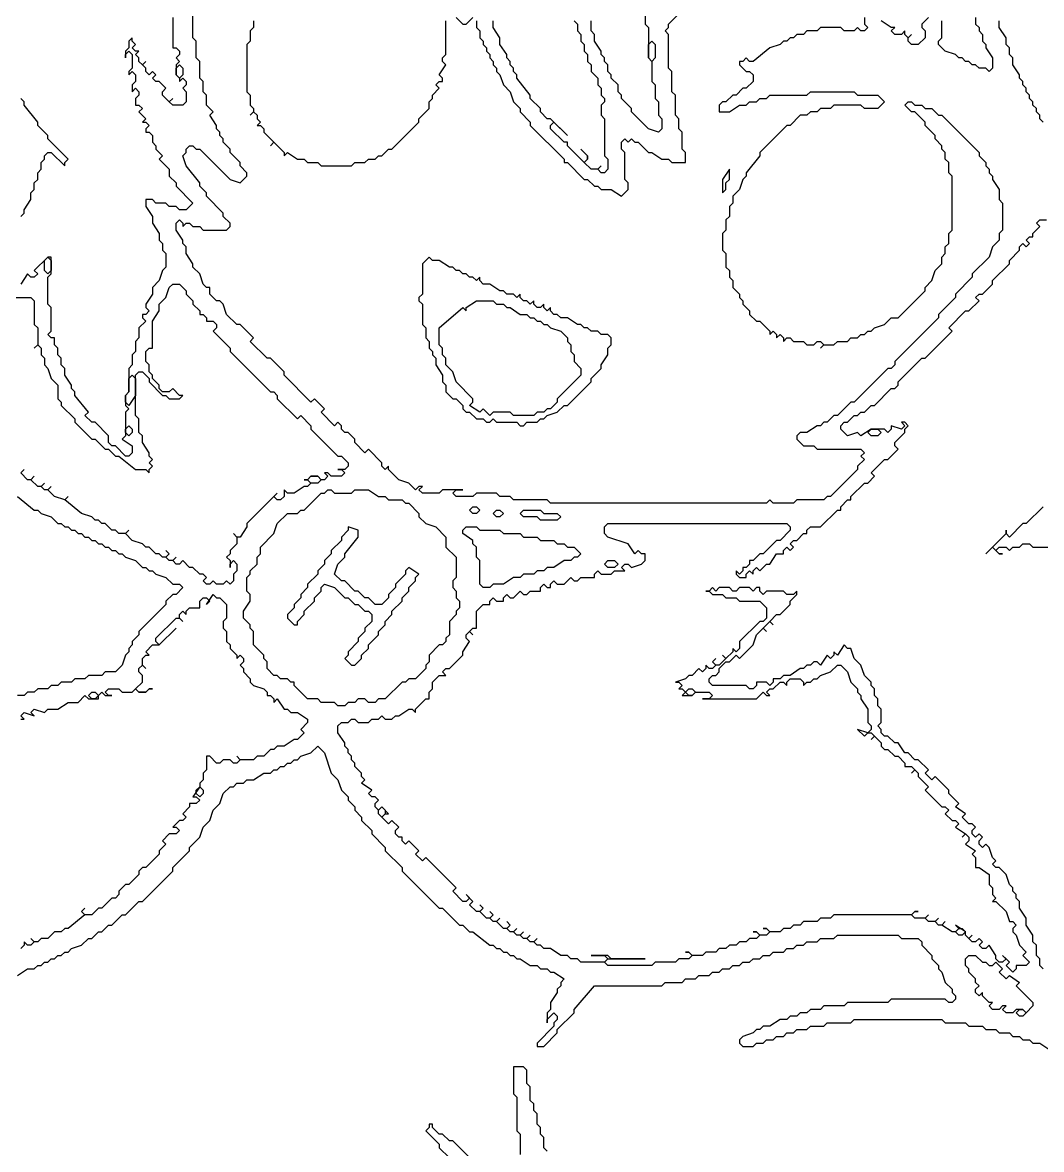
# Model space of a CAD drawing. Header units: millimetres. Extents: x 2 to 58.7, y 4.2 to 84.
# Drawn here: x 21.36 to 39.66, y 35.3 to 55.55 of the extents above; entities that cross this region are included whole.
import ezdxf

# ---------------------------------------------------------------- set-up
doc = ezdxf.new("R2010")
doc.units = ezdxf.units.MM
doc.layers.add('RAISED_METAL', color=7, linetype='Continuous')

msp = doc.modelspace()

# ---------------------------------------------------------------- linework, layer by layer
at = {"layer": 'RAISED_METAL'}
for points in [[(36.481, 55.636), (36.481, 55.515), (36.541, 55.455), (36.481, 55.394), (36.42, 55.394), (36.359, 55.455), (36.299, 55.394), (36.117, 55.394), (36.056, 55.455), (35.693, 55.455), (35.632, 55.394), (35.45, 55.394), (35.39, 55.333), (35.269, 55.333), (35.208, 55.273), (35.147, 55.273), (35.087, 55.212), (35.026, 55.212), (34.966, 55.152), (34.784, 55.091), (34.481, 54.848), (34.42, 54.848), (34.36, 54.909), (34.299, 54.848), (34.238, 54.848), (34.238, 54.788), (34.36, 54.667), (34.42, 54.667), (34.481, 54.606), (34.481, 54.485), (34.36, 54.364), (34.299, 54.364), (34.178, 54.242), (34.117, 54.242), (33.996, 54.121), (33.935, 54.121), (33.875, 54.061), (33.875, 53.939), (34.057, 53.939), (34.238, 54.061), (34.36, 54.061), (34.42, 54.121), (34.541, 54.121), (34.602, 54.182), (34.723, 54.182), (34.784, 54.242), (35.45, 54.242), (35.511, 54.303), (36.299, 54.303), (36.359, 54.242), (36.723, 54.242), (36.844, 54.121), (36.723, 54), (36.481, 54), (36.42, 54.061), (35.935, 54.061), (35.875, 54), (35.693, 54), (35.632, 53.939), (35.511, 53.939), (35.45, 53.879), (35.329, 53.879), (35.147, 53.697), (35.087, 53.697), (34.602, 53.212), (34.602, 53.152), (34.36, 52.848), (34.36, 52.788), (34.299, 52.727), (34.238, 52.545), (34.117, 52.424), (34.117, 52.303), (34.057, 52.242), (34.057, 52.061), (33.996, 52), (33.996, 51.818), (33.935, 51.758), (33.935, 51.455), (33.996, 51.394), (33.996, 51.152), (34.057, 51.091), (34.057, 50.97), (34.117, 50.909), (34.117, 50.788), (34.238, 50.667), (34.238, 50.606), (34.299, 50.545), (34.299, 50.485), (34.42, 50.364), (34.42, 50.303), (34.541, 50.182), (34.602, 50.182), (34.784, 50), (34.784, 49.939), (34.844, 50), (34.905, 49.939), (34.905, 49.879), (34.966, 49.939), (35.026, 49.879), (35.026, 49.818), (35.087, 49.879), (35.147, 49.879), (35.208, 49.818), (35.39, 49.818), (35.45, 49.758), (35.572, 49.758), (35.632, 49.818), (35.693, 49.818), (35.753, 49.758), (35.693, 49.697), (35.753, 49.758), (35.935, 49.758), (35.996, 49.818), (36.178, 49.818), (36.238, 49.879), (36.359, 49.879), (36.42, 49.939), (36.481, 49.939), (36.541, 50), (36.602, 50), (36.662, 50.061), (36.844, 50.121), (36.965, 50.242), (37.087, 50.242), (37.571, 50.727), (37.571, 50.788), (37.693, 50.909), (37.753, 51.091), (37.874, 51.212), (37.874, 51.333), (37.935, 51.394), (37.935, 51.515), (37.996, 51.576), (37.996, 51.758), (38.056, 51.818), (38.056, 52.788), (37.996, 52.848), (37.996, 53.03), (37.935, 53.091), (37.935, 53.212), (37.874, 53.273), (37.874, 53.333), (37.753, 53.455), (37.753, 53.515), (37.571, 53.697), (37.571, 53.758), (37.39, 53.939), (37.329, 53.939), (37.208, 54.061), (37.268, 54.121), (37.329, 54.121), (37.39, 54.061), (37.511, 54.061), (37.571, 54), (37.693, 54), (37.814, 53.879), (37.874, 53.879), (38.541, 53.212), (38.541, 53.152), (38.662, 53.03), (38.662, 52.97), (38.723, 52.909), (38.723, 52.848), (38.783, 52.788), (38.783, 52.727), (38.904, 52.545), (38.904, 52.364), (38.965, 52.303), (38.965, 51.818), (38.904, 51.758), (38.904, 51.636), (38.783, 51.515), (38.723, 51.333), (38.42, 51.03), (38.42, 50.97), (38.117, 50.667), (38.117, 50.606), (37.814, 50.303), (37.814, 50.242), (37.026, 49.455), (37.026, 49.394), (36.965, 49.333), (36.905, 49.333), (36.299, 48.727), (36.238, 48.727), (35.996, 48.485), (35.935, 48.485), (35.814, 48.364), (35.753, 48.364), (35.693, 48.303), (35.632, 48.303), (35.45, 48.182), (35.329, 48.182), (35.269, 48.121), (35.269, 48.061), (35.39, 47.939), (35.572, 47.939), (35.632, 47.879), (36.42, 47.879), (36.481, 47.818), (36.42, 47.758), (36.481, 47.697), (36.359, 47.576), (36.359, 47.515), (35.875, 47.03), (35.814, 47.03), (35.753, 46.97), (35.269, 46.97), (35.208, 46.909), (34.844, 46.909), (34.784, 46.97), (34.723, 46.909), (30.845, 46.909), (30.784, 46.97), (30.178, 46.97), (30.118, 47.03), (29.936, 47.03), (29.875, 47.091), (29.512, 47.091), (29.451, 47.03), (29.148, 47.03), (29.088, 47.091), (29.148, 47.152), (29.269, 47.152), (28.906, 47.152), (28.845, 47.091), (28.542, 47.091), (28.482, 47.152), (28.542, 47.212), (28.482, 47.212), (28.421, 47.152), (28.3, 47.273), (28.118, 47.333), (27.936, 47.515), (27.936, 47.576), (27.876, 47.515), (27.815, 47.576), (27.815, 47.636), (27.573, 47.879), (27.512, 47.818), (27.33, 48), (27.33, 48.061), (27.209, 48.182), (27.148, 48.182), (27.088, 48.242), (27.088, 48.303), (27.027, 48.364), (26.967, 48.303), (26.724, 48.545), (26.785, 48.606), (26.603, 48.788), (26.542, 48.727), (26.058, 49.212), (26.058, 49.273), (25.815, 49.515), (25.755, 49.515), (25.452, 49.818), (25.512, 49.879), (25.27, 50.121), (25.209, 50.121), (25.027, 50.303), (24.967, 50.485), (24.906, 50.545), (24.846, 50.545), (24.724, 50.667), (24.724, 50.788), (24.664, 50.788), (24.603, 50.848), (24.543, 51.03), (24.421, 51.152), (24.421, 51.212), (24.3, 51.394), (24.3, 51.515), (24.24, 51.576), (24.24, 51.636), (24.119, 51.818), (24.119, 51.939), (24.179, 52), (24.24, 51.939), (24.24, 51.879), (24.3, 51.939), (24.361, 51.939), (24.421, 51.879), (24.543, 51.879), (24.603, 51.818), (25.027, 51.818), (25.088, 51.879), (25.088, 51.939), (24.967, 52.061), (24.967, 52.121), (24.664, 52.424), (24.664, 52.485), (24.543, 52.606), (24.543, 52.667), (24.3, 52.97), (24.24, 53.152), (24.3, 53.212), (24.3, 53.273), (24.361, 53.333), (24.421, 53.333), (24.482, 53.273), (24.543, 53.273), (25.088, 52.727), (25.27, 52.667), (25.391, 52.788), (25.391, 52.848), (25.27, 52.97), (25.27, 53.03), (25.088, 53.212), (25.088, 53.273), (24.967, 53.394), (24.967, 53.455), (24.906, 53.515), (24.906, 53.576), (24.846, 53.636), (24.846, 53.697), (24.724, 53.879), (24.785, 53.939), (24.664, 54.061), (24.664, 54.242), (24.603, 54.303), (24.603, 54.485), (24.543, 54.545), (24.543, 54.848), (24.482, 54.909), (24.482, 55.212), (24.421, 55.273), (24.421, 55.879)], [(29.512, 55.576), (29.512, 55.455), (29.572, 55.394), (29.572, 55.273), (29.633, 55.212), (29.633, 55.152), (29.694, 55.091), (29.694, 55.03), (29.754, 54.97), (29.754, 54.909), (29.815, 54.848), (29.815, 54.788), (29.875, 54.727), (29.875, 54.667), (29.936, 54.606), (29.997, 54.424), (30.118, 54.303), (30.178, 54.121), (30.3, 54), (30.3, 53.939), (30.481, 53.758), (30.481, 53.697), (31.087, 53.091), (31.087, 53.03), (31.148, 53.03), (31.451, 52.727), (31.511, 52.727), (31.633, 52.606), (31.693, 52.606), (31.754, 52.545), (31.936, 52.545), (32.117, 52.424), (32.239, 52.545), (32.239, 52.667), (32.178, 52.727), (32.178, 53.212), (32.117, 53.273), (32.117, 53.394), (32.178, 53.455), (32.239, 53.394), (32.299, 53.455), (32.36, 53.394), (32.42, 53.394), (32.602, 53.212), (32.663, 53.212), (32.845, 53.091), (32.966, 53.091), (33.026, 53.03), (33.269, 53.03), (33.269, 53.212), (33.208, 53.273), (33.208, 53.576), (33.148, 53.636), (33.148, 53.818), (33.087, 53.879), (33.087, 54.242), (33.026, 54.303), (33.026, 54.667), (32.966, 54.727), (32.966, 55.333), (32.905, 55.394), (32.966, 55.455), (32.966, 55.515), (33.269, 55.818)], [(32.542, 55.697), (32.542, 55.515), (32.602, 55.455), (32.602, 54.909), (32.663, 54.848), (32.663, 54.485), (32.723, 54.424), (32.723, 54.182), (32.784, 54.121), (32.784, 53.879), (32.845, 53.818), (32.845, 53.636), (32.784, 53.576), (32.602, 53.636), (32.299, 53.939), (32.299, 54), (32.117, 54.182), (32.117, 54.242), (32.057, 54.303), (32.057, 54.424), (31.936, 54.545), (31.936, 54.606), (31.875, 54.667), (31.875, 54.788), (31.814, 54.848), (31.814, 54.909), (31.754, 54.97), (31.754, 55.03), (31.633, 55.212), (31.633, 55.333), (31.572, 55.394), (31.572, 55.576)], [(24.058, 55.636), (24.058, 55.091), (24.119, 55.091), (24.179, 55.03), (24.179, 54.97), (24.119, 54.909), (24.179, 54.848), (24.119, 54.788), (24.119, 54.606), (24.179, 54.545), (24.179, 54.485), (24.24, 54.545), (24.3, 54.485), (24.3, 54.424), (24.24, 54.364), (24.3, 54.303), (24.3, 54.121), (24.24, 54.061), (24.058, 54.061), (23.997, 54.121), (24.058, 54.182), (23.997, 54.121), (23.876, 54.242), (23.876, 54.303), (23.937, 54.364), (23.816, 54.485), (23.755, 54.485), (23.694, 54.545), (23.755, 54.606), (23.694, 54.667), (23.634, 54.606), (23.573, 54.667), (23.573, 54.727), (23.513, 54.788), (23.573, 54.848), (23.513, 54.788), (23.452, 54.848), (23.452, 54.909), (23.391, 54.97), (23.452, 55.03), (23.391, 55.03), (23.331, 55.091), (23.391, 55.152), (23.331, 55.212), (23.331, 55.273), (23.27, 55.212), (23.27, 55.091), (23.21, 55.03), (23.21, 54.909), (23.21, 54.97), (23.27, 55.03), (23.331, 54.97), (23.331, 54.727), (23.27, 54.667), (23.27, 54.606), (23.331, 54.667), (23.391, 54.606), (23.391, 54.485), (23.331, 54.424), (23.331, 54.303), (23.391, 54.364), (23.452, 54.303), (23.452, 54.242), (23.391, 54.182), (23.391, 54.061), (23.452, 54.061), (23.513, 54), (23.452, 53.939), (23.573, 53.818), (23.513, 53.758), (23.573, 53.758), (23.634, 53.697), (23.573, 53.636), (23.573, 53.576), (23.634, 53.576), (23.694, 53.515), (23.694, 53.394), (23.755, 53.333), (23.755, 53.273), (23.876, 53.152), (23.816, 53.091), (23.997, 52.909), (23.997, 52.788), (24.119, 52.667), (24.119, 52.606), (24.421, 52.303), (24.3, 52.182), (24.179, 52.182), (24.119, 52.242), (23.997, 52.242), (23.937, 52.303), (23.755, 52.303), (23.694, 52.364), (23.573, 52.364), (23.573, 52.242), (23.694, 52.061), (23.694, 51.939), (23.816, 51.758), (23.816, 51.636), (23.876, 51.576), (23.876, 51.455), (23.937, 51.394), (23.937, 51.152), (23.876, 51.091), (23.816, 50.909), (23.694, 50.788), (23.694, 50.667), (23.573, 50.485), (23.573, 50.424), (23.634, 50.364), (23.573, 50.303), (23.513, 50.303), (23.513, 50.242), (23.573, 50.182), (23.452, 50.061), (23.452, 49.879), (23.391, 49.818), (23.391, 49.636), (23.331, 49.576), (23.331, 49.394), (23.27, 49.333), (23.27, 48.909), (23.21, 48.848), (23.21, 48.667), (23.27, 48.606), (23.21, 48.545), (23.21, 48.121), (23.149, 48.061), (23.331, 47.939), (23.331, 47.818), (23.27, 47.758), (23.21, 47.758), (23.028, 47.939), (22.967, 47.939), (22.907, 48), (22.907, 48.121), (22.664, 48.364), (22.604, 48.364), (22.482, 48.485), (22.543, 48.545), (22.301, 48.848), (22.301, 48.909), (22.24, 48.97), (22.24, 49.03), (22.119, 49.212), (22.119, 49.333), (22.058, 49.394), (22.058, 49.515), (21.998, 49.576), (21.998, 49.697), (21.937, 49.758), (21.937, 49.879), (21.876, 49.879), (21.816, 49.939), (21.876, 50), (21.876, 50.424), (21.816, 50.485), (21.816, 50.97), (21.876, 51.03), (21.876, 51.333), (21.816, 51.333), (21.573, 51.091), (21.634, 51.03), (21.573, 50.97), (21.513, 50.97), (21.452, 51.03), (21.331, 50.848)], [(25.512, 55.576), (25.512, 55.455), (25.452, 55.394), (25.452, 55.212), (25.391, 55.152), (25.391, 54.303), (25.452, 54.242), (25.452, 54.061), (25.512, 54), (25.512, 53.939), (25.452, 53.879), (25.512, 53.939), (25.573, 53.879), (25.573, 53.818), (25.633, 53.758), (25.573, 53.697), (25.633, 53.697), (25.694, 53.636), (25.694, 53.576), (25.876, 53.394), (25.815, 53.333), (25.876, 53.394), (26.058, 53.212), (26.058, 53.152), (26.118, 53.212), (26.3, 53.091), (26.421, 53.091), (26.482, 53.03), (26.664, 53.03), (26.724, 52.97), (27.27, 52.97), (27.33, 53.03), (27.512, 53.03), (27.573, 53.091), (27.694, 53.091), (27.754, 53.152), (27.815, 53.152), (27.936, 53.273), (27.997, 53.273), (28.482, 53.758), (28.482, 53.818), (28.663, 54), (28.663, 54.121), (28.724, 54.182), (28.724, 54.242), (28.845, 54.364), (28.785, 54.424), (28.845, 54.485), (28.906, 54.485), (28.906, 54.545), (28.845, 54.606), (28.966, 54.788), (28.906, 54.848), (28.906, 54.909), (28.966, 54.97), (28.966, 55.576)], [(29.148, 55.636), (29.269, 55.515), (29.33, 55.515), (29.451, 55.636)], [(31.269, 55.576), (31.33, 55.515), (31.33, 55.394), (31.39, 55.333), (31.39, 55.212), (31.451, 55.152), (31.451, 55.03), (31.511, 54.97), (31.511, 54.848), (31.572, 54.788), (31.572, 54.667), (31.693, 54.545), (31.693, 54.424), (31.754, 54.364), (31.754, 54.242), (31.814, 54.182), (31.814, 54.121), (31.754, 54.061), (31.754, 53.879), (31.814, 53.818), (31.814, 53.152), (31.875, 53.091), (31.875, 52.909), (31.814, 52.848), (31.754, 52.848), (31.693, 52.909), (31.754, 52.97), (31.693, 52.909), (31.572, 52.909), (31.451, 53.03), (31.511, 53.091), (31.511, 53.152), (31.39, 53.273), (31.511, 53.152), (31.511, 53.091), (31.451, 53.03), (31.148, 53.333), (31.148, 53.394), (31.087, 53.394), (30.845, 53.636), (30.845, 53.697), (30.906, 53.758), (31.148, 53.515), (30.845, 53.818), (30.784, 53.818), (30.663, 53.939), (30.663, 54), (30.481, 54.182), (30.481, 54.242), (30.239, 54.545), (30.239, 54.606), (30.178, 54.667), (30.178, 54.727), (30.118, 54.788), (30.118, 54.848), (30.057, 54.909), (30.057, 54.97), (29.936, 55.152), (29.936, 55.273), (29.815, 55.455), (29.815, 55.576)], [(37.632, 55.636), (37.511, 55.515), (37.511, 55.455), (37.571, 55.394), (37.571, 55.273), (37.45, 55.152), (37.329, 55.152), (37.268, 55.212), (37.268, 55.273), (37.329, 55.333), (37.268, 55.273), (37.208, 55.333), (37.208, 55.394), (37.147, 55.333), (37.026, 55.333), (36.965, 55.394), (37.026, 55.455), (36.965, 55.455), (36.784, 55.576)], [(38.48, 55.636), (38.48, 55.515), (38.541, 55.455), (38.541, 55.394), (38.601, 55.333), (38.601, 55.212), (38.662, 55.152), (38.662, 55.091), (38.783, 54.909), (38.783, 54.727), (38.723, 54.667), (38.662, 54.727), (38.541, 54.727), (38.48, 54.788), (38.42, 54.788), (38.359, 54.848), (38.299, 54.848), (38.238, 54.909), (38.177, 54.909), (38.117, 54.97), (37.935, 55.03), (37.814, 55.152), (37.814, 55.212), (37.874, 55.273), (37.874, 55.576)], [(39.692, 53.758), (39.632, 53.818), (39.632, 53.879), (39.571, 53.939), (39.571, 54), (39.51, 54.061), (39.51, 54.121), (39.45, 54.182), (39.45, 54.242), (39.389, 54.303), (39.389, 54.364), (39.329, 54.424), (39.329, 54.485), (39.268, 54.545), (39.268, 54.606), (39.147, 54.788), (39.147, 54.909), (39.086, 54.97), (39.086, 55.091), (39.026, 55.152), (39.026, 55.273), (38.904, 55.455), (38.904, 55.576)], [(21.331, 52.061), (21.392, 52.121), (21.392, 52.182), (21.513, 52.364), (21.513, 52.485), (21.573, 52.545), (21.573, 52.667), (21.634, 52.727), (21.634, 52.848), (21.695, 52.909), (21.695, 53.03), (21.755, 53.091), (21.755, 53.152), (21.816, 53.212), (21.876, 53.212), (22.119, 52.97), (22.119, 53.03), (22.179, 53.091), (21.816, 53.455), (21.816, 53.515), (21.634, 53.697), (21.634, 53.758), (21.392, 54.061), (21.392, 54.121), (21.331, 54.182)], [(39.692, 38.545), (39.632, 38.606), (39.632, 38.727), (39.571, 38.788), (39.571, 38.97), (39.51, 39.03), (39.51, 39.152), (39.389, 39.333), (39.389, 39.455), (39.268, 39.636), (39.268, 39.758), (39.207, 39.818), (39.207, 39.879), (39.147, 39.939), (39.147, 40), (39.086, 40.061), (39.026, 40.242), (38.904, 40.364), (38.844, 40.364), (38.783, 40.424), (38.844, 40.485), (38.783, 40.545), (38.723, 40.727), (38.662, 40.788), (38.601, 40.727), (38.541, 40.788), (38.541, 40.848), (38.601, 40.909), (38.541, 40.97), (38.48, 40.909), (38.42, 40.97), (38.42, 41.03), (38.48, 41.091), (38.42, 41.152), (38.359, 41.152), (38.238, 41.273), (38.299, 41.333), (38.117, 41.455), (38.177, 41.515), (37.996, 41.697), (37.996, 41.758), (37.753, 42), (37.693, 41.939), (37.571, 42.061), (37.632, 42.121), (37.45, 42.303), (37.39, 42.303), (37.268, 42.424), (37.208, 42.424), (37.087, 42.606), (37.026, 42.606), (36.905, 42.727), (36.844, 42.727), (36.784, 42.788), (36.784, 42.848), (36.723, 42.909), (36.784, 42.97), (36.784, 43.212), (36.723, 43.273), (36.723, 43.394), (36.662, 43.455), (36.662, 43.576), (36.602, 43.636), (36.602, 43.697), (36.481, 43.818), (36.42, 44), (36.299, 44.121), (36.238, 44.303), (36.178, 44.303), (36.117, 44.364), (35.996, 44.182), (35.935, 44.242), (35.935, 44.182), (35.875, 44.121), (35.814, 44.182), (35.693, 44), (35.632, 44.061), (35.572, 44.061), (35.511, 44), (35.45, 44), (35.39, 43.939), (35.329, 43.939), (35.147, 43.818), (35.026, 43.818), (34.966, 43.758), (34.844, 43.758), (34.844, 43.697), (34.784, 43.636), (34.723, 43.697), (34.541, 43.697), (34.541, 43.636), (34.481, 43.576), (34.42, 43.576), (34.36, 43.636), (33.754, 43.636), (33.693, 43.697), (33.693, 43.758), (33.754, 43.818), (33.814, 43.818), (33.875, 43.879), (33.875, 43.939), (33.996, 44.061), (34.057, 44.061), (34.178, 44.182), (34.238, 44.121), (34.481, 44.364), (34.541, 44.545), (34.663, 44.667), (34.723, 44.606), (34.663, 44.667), (34.784, 44.788), (34.844, 44.727), (34.784, 44.788), (34.905, 44.909), (34.966, 44.909), (35.147, 45.091), (35.147, 45.152), (35.269, 45.273), (35.269, 45.333), (35.208, 45.273), (35.087, 45.273), (35.026, 45.333), (34.723, 45.333), (34.663, 45.273), (34.602, 45.333), (34.602, 45.394), (34.541, 45.394), (34.481, 45.333), (34.42, 45.394), (34.238, 45.394), (34.178, 45.333), (34.117, 45.333), (34.057, 45.394), (33.875, 45.394), (33.814, 45.333), (33.754, 45.394), (33.693, 45.333), (33.632, 45.333), (33.693, 45.333), (33.754, 45.273), (33.935, 45.273), (33.996, 45.212), (34.178, 45.212), (34.238, 45.152), (34.602, 45.152), (34.723, 45.03), (34.723, 44.848), (34.663, 44.788), (34.602, 44.788), (34.238, 44.424), (34.238, 44.303), (34.178, 44.242), (34.117, 44.303), (34.117, 44.242), (33.996, 44.121), (33.935, 44.182), (33.996, 44.121), (33.875, 44), (33.814, 44), (33.754, 44.061), (33.814, 44.121), (33.754, 44.061), (33.814, 44), (33.754, 43.939), (33.693, 43.939), (33.632, 44), (33.632, 43.939), (33.572, 43.879), (33.511, 43.939), (33.39, 43.818), (33.329, 43.818), (33.269, 43.758), (33.087, 43.697), (33.148, 43.697), (33.208, 43.636), (33.148, 43.576), (33.208, 43.576), (33.269, 43.515), (33.208, 43.455), (33.39, 43.455), (33.451, 43.515), (33.693, 43.515), (33.754, 43.455), (33.693, 43.394), (33.572, 43.394), (34.541, 43.394), (34.663, 43.515), (34.723, 43.455), (34.784, 43.455), (34.723, 43.515), (34.784, 43.576), (34.844, 43.576), (34.966, 43.697), (35.026, 43.697), (35.087, 43.636), (35.087, 43.697), (35.147, 43.758), (35.329, 43.758), (35.39, 43.697), (35.39, 43.636), (35.45, 43.697), (35.511, 43.697), (35.572, 43.758), (35.632, 43.758), (35.693, 43.818), (35.875, 43.879), (35.996, 44), (36.056, 44), (36.178, 43.879), (36.238, 43.697), (36.359, 43.576), (36.359, 43.515), (36.42, 43.455), (36.42, 43.394), (36.541, 43.212), (36.541, 42.97), (36.602, 42.909), (36.602, 42.848), (36.541, 42.788), (36.359, 42.848), (36.481, 42.727), (36.541, 42.788), (36.602, 42.788), (36.662, 42.727), (36.602, 42.667), (36.662, 42.727), (36.784, 42.606), (36.784, 42.545), (36.844, 42.485), (36.905, 42.485), (37.026, 42.364), (37.087, 42.364), (37.208, 42.242), (37.208, 42.182), (37.329, 42.182), (37.39, 42.121), (37.329, 42.061), (37.39, 42.121), (37.45, 42.061), (37.45, 42), (37.632, 41.818), (37.571, 41.758), (37.874, 41.455), (37.935, 41.455), (37.996, 41.394), (37.935, 41.333), (38.056, 41.212), (38.117, 41.212), (38.177, 41.152), (38.117, 41.091), (38.299, 40.97), (38.238, 40.909), (38.299, 40.97), (38.359, 40.909), (38.359, 40.848), (38.299, 40.788), (38.48, 40.667), (38.42, 40.606), (38.48, 40.545), (38.48, 40.364), (38.541, 40.364), (38.723, 40.242), (38.723, 40.061), (38.783, 40), (38.783, 39.879), (38.844, 39.818), (38.783, 39.758), (38.844, 39.758), (39.026, 39.576), (39.086, 39.394), (39.147, 39.394), (39.207, 39.333), (39.147, 39.273), (39.147, 39.212), (39.207, 39.152), (39.268, 38.97), (39.389, 38.848), (39.329, 38.788), (39.45, 38.667), (39.389, 38.606), (39.207, 38.606), (39.207, 38.545), (39.147, 38.485), (39.026, 38.606), (39.086, 38.667), (38.965, 38.788), (39.026, 38.727), (38.965, 38.667), (38.904, 38.667), (38.844, 38.727), (38.844, 38.788), (38.723, 38.97), (38.662, 38.909), (38.601, 38.909), (38.541, 38.97), (38.601, 39.03), (38.541, 39.091), (38.48, 39.03), (38.42, 39.03), (38.359, 39.091), (38.42, 39.152), (38.359, 39.091), (38.299, 39.152), (38.299, 39.212), (38.117, 39.333), (38.177, 39.273), (38.117, 39.212), (38.056, 39.212), (37.874, 39.333), (37.935, 39.394), (37.874, 39.333), (37.814, 39.333), (37.753, 39.394), (37.814, 39.455), (37.753, 39.394), (37.632, 39.394), (37.571, 39.455), (37.632, 39.515), (37.571, 39.455), (37.39, 39.455), (37.329, 39.515), (37.39, 39.576), (37.45, 39.576), (37.39, 39.576), (37.329, 39.515), (35.935, 39.515), (35.875, 39.455), (35.693, 39.455), (35.632, 39.394), (35.39, 39.394), (35.329, 39.333), (35.208, 39.333), (35.147, 39.273), (35.026, 39.273), (34.966, 39.212), (34.784, 39.212), (34.723, 39.273), (34.663, 39.273), (34.723, 39.273), (34.784, 39.212), (34.723, 39.152), (34.602, 39.152), (34.541, 39.212), (34.481, 39.212), (34.541, 39.212), (34.602, 39.152), (34.541, 39.091), (34.42, 39.091), (34.36, 39.03), (34.238, 39.03), (34.178, 38.97), (34.057, 38.97), (33.996, 38.909), (33.875, 38.909), (33.814, 38.848), (33.632, 38.848), (33.572, 38.788), (33.39, 38.788), (33.329, 38.848), (33.269, 38.848), (33.329, 38.848), (33.39, 38.788), (33.329, 38.727), (33.148, 38.727), (33.087, 38.667), (32.723, 38.667), (32.663, 38.606), (31.875, 38.606), (31.814, 38.667), (31.875, 38.727), (32.542, 38.727), (31.936, 38.727), (31.875, 38.788), (31.572, 38.788), (31.814, 38.788), (31.875, 38.727), (31.814, 38.667), (31.39, 38.667), (31.33, 38.727), (31.209, 38.727), (31.148, 38.788), (31.027, 38.788), (30.845, 38.909), (30.724, 38.909), (30.663, 38.97), (30.603, 38.97), (30.542, 39.03), (30.603, 39.091), (30.542, 39.03), (30.481, 39.03), (30.421, 39.091), (30.481, 39.152), (30.421, 39.091), (30.36, 39.091), (30.3, 39.152), (30.36, 39.212), (30.3, 39.152), (30.239, 39.152), (30.178, 39.212), (30.239, 39.273), (30.178, 39.212), (30.118, 39.212), (30.057, 39.273), (30.118, 39.333), (30.057, 39.394), (30.118, 39.333), (30.057, 39.273), (29.997, 39.273), (29.875, 39.394), (29.936, 39.455), (29.875, 39.394), (29.815, 39.394), (29.754, 39.455), (29.815, 39.515), (29.754, 39.576), (29.815, 39.515), (29.754, 39.455), (29.694, 39.455), (29.572, 39.576), (29.633, 39.636), (29.572, 39.697), (29.633, 39.636), (29.572, 39.576), (29.512, 39.576), (29.391, 39.697), (29.451, 39.758), (29.33, 39.879), (29.391, 39.818), (29.33, 39.758), (29.269, 39.758), (29.088, 39.939), (29.148, 40), (28.603, 40.545), (28.542, 40.485), (28.421, 40.606), (28.482, 40.667), (28.3, 40.848), (28.239, 40.788), (28.179, 40.848), (28.179, 40.909), (28.118, 40.909), (28.057, 40.97), (28.057, 41.03), (28.118, 41.091), (27.997, 41.212), (27.936, 41.152), (27.815, 41.273), (27.876, 41.333), (27.936, 41.333), (27.815, 41.455), (27.754, 41.394), (27.694, 41.455), (27.694, 41.515), (27.754, 41.576), (27.694, 41.636), (27.633, 41.636), (27.573, 41.697), (27.633, 41.758), (27.451, 41.879), (27.512, 41.939), (27.451, 42), (27.451, 42.061), (27.33, 42.182), (27.33, 42.242), (27.27, 42.303), (27.27, 42.364), (27.209, 42.424), (27.209, 42.485), (27.148, 42.545), (27.148, 42.606), (27.027, 42.788), (27.027, 42.909), (27.088, 42.97), (27.209, 42.97), (27.27, 43.03), (27.33, 43.03), (27.391, 42.97), (27.573, 42.97), (27.633, 43.03), (27.754, 43.03), (27.815, 43.091), (27.876, 43.03), (27.997, 43.03), (28.057, 43.091), (28.118, 43.091), (28.3, 43.212), (28.36, 43.212), (28.421, 43.152), (28.421, 43.212), (28.603, 43.394), (28.663, 43.394), (28.663, 43.515), (28.724, 43.576), (28.724, 43.697), (28.845, 43.818), (28.966, 43.818), (28.906, 43.879), (28.966, 43.939), (29.027, 43.939), (29.269, 44.182), (29.269, 44.242), (29.391, 44.424), (29.33, 44.485), (29.33, 44.545), (29.391, 44.606), (29.451, 44.545), (29.391, 44.606), (29.451, 44.667), (29.512, 44.667), (29.512, 44.97), (29.633, 45.091), (29.754, 45.091), (29.754, 45.152), (29.815, 45.212), (29.875, 45.152), (29.997, 45.152), (29.997, 45.212), (30.057, 45.273), (30.118, 45.212), (30.178, 45.212), (30.3, 45.333), (30.36, 45.273), (30.421, 45.273), (30.481, 45.333), (30.663, 45.333), (30.663, 45.394), (30.724, 45.455), (30.784, 45.394), (30.845, 45.394), (30.845, 45.455), (30.906, 45.515), (30.966, 45.455), (31.087, 45.455), (31.209, 45.576), (31.269, 45.515), (31.33, 45.515), (31.39, 45.576), (31.633, 45.576), (31.633, 45.636), (31.693, 45.697), (31.754, 45.636), (31.936, 45.636), (31.996, 45.697), (32.178, 45.697), (32.117, 45.758), (32.178, 45.818), (32.239, 45.818), (32.299, 45.758), (32.481, 45.818), (32.542, 45.879), (32.542, 46), (32.481, 46), (32.42, 46.061), (32.36, 46), (32.239, 46.182), (31.875, 46.303), (31.814, 46.364), (31.814, 46.485), (31.875, 46.545), (35.087, 46.545), (35.147, 46.485), (35.147, 46.424), (34.966, 46.242), (34.905, 46.242), (34.663, 46), (34.602, 46), (34.481, 45.879), (34.42, 45.879), (34.42, 45.818), (34.36, 45.758), (34.299, 45.758), (34.299, 45.697), (34.238, 45.636), (34.178, 45.697), (34.178, 45.636), (34.238, 45.576), (34.36, 45.576), (34.36, 45.636), (34.42, 45.697), (34.481, 45.636), (34.481, 45.697), (34.541, 45.758), (34.602, 45.697), (34.723, 45.818), (34.784, 45.818), (34.905, 46), (35.026, 46), (35.026, 46.061), (35.087, 46.121), (35.147, 46.061), (35.208, 46.121), (35.147, 46.182), (35.208, 46.242), (35.269, 46.242), (35.39, 46.364), (35.45, 46.364), (35.45, 46.424), (35.511, 46.485), (35.693, 46.485), (35.996, 46.788), (36.056, 46.788), (36.056, 46.848), (36.178, 46.97), (36.238, 46.97), (36.238, 47.03), (36.481, 47.273), (36.541, 47.273), (36.662, 47.394), (36.602, 47.455), (36.844, 47.697), (36.905, 47.697), (37.087, 47.879), (37.026, 47.939), (37.026, 48), (37.208, 48.182), (37.208, 48.242), (37.268, 48.303), (37.208, 48.364), (37.147, 48.364), (37.208, 48.303), (37.147, 48.242), (36.965, 48.303), (36.965, 48.242), (36.905, 48.182), (36.844, 48.242), (36.602, 48.242), (36.42, 48.121), (36.359, 48.182), (36.178, 48.121), (36.056, 48.242), (36.056, 48.303), (36.117, 48.364), (36.178, 48.364), (36.299, 48.485), (36.359, 48.485), (36.42, 48.545), (36.481, 48.545), (36.602, 48.667), (36.662, 48.667), (36.965, 48.97), (37.026, 48.97), (37.087, 49.03), (37.087, 49.091), (37.511, 49.515), (37.571, 49.515), (38.056, 50), (37.996, 50.061), (38.299, 50.364), (38.359, 50.364), (38.541, 50.545), (38.48, 50.606), (38.541, 50.667), (38.601, 50.667), (38.783, 50.848), (38.783, 50.909), (39.086, 51.212), (39.086, 51.273), (39.268, 51.455), (39.268, 51.515), (39.329, 51.576), (39.389, 51.515), (39.45, 51.576), (39.389, 51.636), (39.45, 51.697), (39.51, 51.697), (39.51, 51.758), (39.632, 51.879), (39.571, 51.939), (39.632, 52), (39.753, 52)], [(21.21, 50.606), (21.513, 50.606), (21.573, 50.545), (21.573, 50.121), (21.634, 50.061), (21.634, 49.758), (21.573, 49.697), (21.634, 49.758), (21.695, 49.697), (21.695, 49.576), (21.755, 49.515), (21.755, 49.394), (21.816, 49.333), (21.876, 49.152), (21.998, 49.03), (21.998, 48.788), (22.058, 48.727), (22.058, 48.667), (22.301, 48.424), (22.301, 48.364), (22.604, 48.061), (22.664, 48.061), (22.846, 47.879), (22.907, 47.879), (23.028, 47.758), (23.088, 47.758), (23.391, 47.515), (23.573, 47.515), (23.634, 47.455), (23.634, 47.515), (23.694, 47.576), (23.634, 47.636), (23.694, 47.697), (23.634, 47.758), (23.634, 47.818), (23.513, 48), (23.513, 48.121), (23.452, 48.182), (23.452, 48.424), (23.391, 48.485), (23.391, 49.212), (23.452, 49.273), (23.513, 49.273), (23.634, 49.152), (23.634, 49.091), (23.876, 48.848), (23.937, 48.848), (23.997, 48.788), (24.179, 48.788), (24.24, 48.848), (24.179, 48.848), (24.058, 48.97), (23.997, 48.909), (23.876, 48.909), (23.816, 48.97), (23.816, 49.03), (23.694, 49.152), (23.694, 49.212), (23.634, 49.273), (23.634, 49.394), (23.573, 49.455), (23.573, 49.636), (23.634, 49.697), (23.694, 49.697), (23.694, 50.182), (23.816, 50.364), (23.816, 50.485), (23.937, 50.606), (23.997, 50.788), (24.058, 50.848), (24.179, 50.848), (24.3, 50.727), (24.3, 50.667), (24.421, 50.545), (24.421, 50.485), (24.543, 50.364), (24.543, 50.303), (24.603, 50.303), (24.664, 50.242), (24.664, 50.182), (24.785, 50.182), (24.846, 50.121), (24.846, 50.061), (24.785, 50), (25.088, 49.697), (25.088, 49.636), (25.815, 48.909), (25.876, 48.909), (25.936, 48.848), (25.936, 48.788), (26.3, 48.424), (26.361, 48.485), (26.542, 48.303), (26.542, 48.242), (27.027, 47.758), (27.088, 47.758), (27.209, 47.636), (27.209, 47.576), (27.148, 47.515), (27.027, 47.515), (27.088, 47.515), (27.148, 47.455), (27.088, 47.394), (26.906, 47.394), (26.845, 47.455), (26.785, 47.455), (26.845, 47.394), (26.785, 47.333), (26.724, 47.333), (26.664, 47.394), (26.542, 47.394), (26.482, 47.333), (26.421, 47.333), (26.482, 47.333), (26.542, 47.273), (26.482, 47.212), (26.421, 47.212), (26.239, 47.091), (26.118, 47.091), (26.058, 47.152), (26.058, 47.03), (25.997, 46.97), (25.936, 46.97), (25.876, 47.03), (25.936, 47.091), (25.391, 46.545), (25.391, 46.485), (25.27, 46.303), (25.209, 46.303), (25.149, 46.364), (25.209, 46.303), (25.209, 46.182), (25.088, 46.061), (25.088, 46), (25.027, 45.939), (25.088, 45.879), (25.088, 45.758), (25.088, 45.818), (25.149, 45.879), (25.209, 45.818), (25.209, 45.697), (25.149, 45.636), (25.149, 45.515), (25.088, 45.455), (25.027, 45.515), (24.967, 45.455), (24.846, 45.455), (24.785, 45.515), (24.724, 45.455), (24.664, 45.455), (24.603, 45.515), (24.664, 45.576), (24.603, 45.636), (24.543, 45.636), (24.421, 45.758), (24.361, 45.758), (24.24, 45.879), (24.179, 45.818), (24.119, 45.818), (24.058, 45.879), (24.119, 45.939), (24.058, 45.879), (23.997, 45.879), (23.937, 45.939), (23.997, 46), (23.937, 46.061), (23.997, 46), (23.937, 45.939), (23.876, 45.939), (23.816, 46), (23.755, 46), (23.634, 46.121), (23.573, 46.121), (23.513, 46.182), (23.331, 46.242), (23.21, 46.364), (23.27, 46.424), (23.21, 46.364), (23.088, 46.364), (23.028, 46.424), (22.967, 46.424), (22.846, 46.545), (22.785, 46.545), (22.725, 46.606), (22.664, 46.606), (22.604, 46.667), (22.422, 46.727), (22.119, 46.97), (22.179, 47.03), (22.119, 46.97), (21.937, 47.03), (21.816, 47.152), (21.876, 47.212), (21.816, 47.152), (21.755, 47.152), (21.695, 47.212), (21.755, 47.273), (21.695, 47.212), (21.634, 47.212), (21.513, 47.333), (21.573, 47.394), (21.513, 47.333), (21.452, 47.333), (21.331, 47.455), (21.392, 47.515), (21.331, 47.455)], [(21.27, 47.03), (21.573, 46.788), (21.634, 46.788), (21.695, 46.727), (21.876, 46.667), (21.998, 46.545), (22.058, 46.545), (22.119, 46.485), (22.179, 46.485), (22.24, 46.424), (22.301, 46.424), (22.361, 46.364), (22.422, 46.364), (22.482, 46.303), (22.543, 46.303), (22.604, 46.242), (22.664, 46.242), (22.725, 46.182), (22.785, 46.182), (22.846, 46.121), (22.907, 46.121), (22.967, 46.061), (23.028, 46.061), (23.088, 46), (23.149, 46), (23.21, 45.939), (23.391, 45.879), (23.513, 45.758), (23.573, 45.758), (23.634, 45.697), (23.694, 45.697), (23.755, 45.636), (23.937, 45.576), (24.058, 45.455), (24.179, 45.455), (24.24, 45.394), (24.119, 45.273), (24.058, 45.273), (23.937, 45.152), (23.937, 45.091), (23.452, 44.606), (23.452, 44.545), (23.331, 44.424), (23.331, 44.364), (23.27, 44.303), (23.27, 44.242), (23.21, 44.182), (23.149, 44), (23.028, 43.879), (22.846, 43.879), (22.785, 43.818), (22.543, 43.818), (22.482, 43.758), (22.301, 43.758), (22.24, 43.697), (22.058, 43.697), (21.998, 43.636), (21.876, 43.636), (21.816, 43.576), (21.634, 43.576), (21.573, 43.515), (21.452, 43.515), (21.392, 43.455), (21.27, 43.455)], [(39.692, 46.848), (39.389, 46.545), (39.329, 46.545), (39.086, 46.303), (39.026, 46.364), (39.026, 46.424), (39.026, 46.364), (38.662, 46), (38.783, 46.121), (38.904, 46), (38.965, 46), (38.904, 46), (38.844, 46.061), (38.904, 46.121), (39.026, 46.121), (39.086, 46.061), (39.147, 46.121), (39.268, 46.121), (39.329, 46.182), (39.45, 46.182), (39.51, 46.121), (40.359, 46.121)], [(21.331, 43.03), (21.392, 43.03), (21.331, 43.091), (21.392, 43.152), (21.573, 43.091), (21.513, 43.152), (21.573, 43.212), (21.755, 43.152), (21.816, 43.212), (21.998, 43.212), (22.179, 43.333), (22.361, 43.333), (22.482, 43.455), (22.543, 43.394), (22.725, 43.394), (22.725, 43.455), (22.785, 43.515), (22.846, 43.455), (22.967, 43.455), (22.907, 43.455), (22.846, 43.515), (22.907, 43.576), (23.088, 43.576), (23.149, 43.515), (23.331, 43.515), (23.391, 43.576), (23.452, 43.515), (23.573, 43.515), (23.634, 43.576), (23.694, 43.576), (23.634, 43.576), (23.573, 43.515), (23.452, 43.515), (23.391, 43.576), (23.513, 43.697), (23.513, 43.818), (23.452, 43.879), (23.452, 43.939), (23.513, 44), (23.573, 43.939), (23.513, 44), (23.513, 44.121), (23.573, 44.182), (23.634, 44.182), (23.573, 44.242), (23.694, 44.364), (23.816, 44.364), (24.119, 44.667), (23.816, 44.364), (23.755, 44.424), (23.755, 44.485), (24.119, 44.848), (24.179, 44.848), (24.24, 44.788), (24.179, 44.848), (24.179, 44.909), (24.24, 44.97), (24.3, 44.909), (24.3, 44.97), (24.361, 45.03), (24.543, 45.03), (24.543, 45.152), (24.603, 45.212), (24.664, 45.212), (24.724, 45.152), (24.664, 45.091), (24.785, 45.273), (24.846, 45.212), (24.906, 45.212), (25.027, 45.091), (25.027, 44.848), (24.967, 44.788), (24.967, 44.667), (25.027, 44.606), (25.027, 44.424), (25.088, 44.364), (25.088, 44.303), (25.209, 44.182), (25.209, 44.121), (25.27, 44.182), (25.33, 44.121), (25.33, 44.061), (25.27, 44), (25.33, 43.939), (25.33, 43.879), (25.452, 43.758), (25.452, 43.697), (25.512, 43.636), (25.694, 43.576), (25.755, 43.515), (25.755, 43.455), (25.815, 43.455), (25.876, 43.394), (25.876, 43.333), (25.936, 43.394), (26.058, 43.212), (26.118, 43.212), (26.179, 43.152), (26.3, 43.152), (26.482, 43.03), (26.482, 42.97), (26.361, 42.848), (26.421, 42.788), (26.3, 42.667), (26.239, 42.667), (26.058, 42.545), (25.936, 42.545), (25.876, 42.485), (25.815, 42.485), (25.694, 42.364), (25.573, 42.364), (25.512, 42.303), (25.27, 42.303), (25.209, 42.364), (25.27, 42.303), (25.209, 42.242), (25.149, 42.242), (25.088, 42.303), (24.967, 42.303), (24.906, 42.242), (24.846, 42.242), (24.724, 42.364), (24.664, 42.364), (24.664, 42.121), (24.603, 42.061), (24.603, 41.939), (24.543, 41.879), (24.543, 41.818), (24.421, 41.636), (24.482, 41.636), (24.543, 41.576), (24.482, 41.515), (24.361, 41.515), (24.361, 41.455), (24.24, 41.333), (24.3, 41.273), (24.24, 41.212), (24.179, 41.212), (24.058, 41.091), (24.119, 41.091), (24.179, 41.03), (24.119, 40.97), (23.997, 40.97), (23.876, 40.848), (23.937, 40.788), (23.816, 40.667), (23.816, 40.606), (23.573, 40.364), (23.513, 40.364), (23.452, 40.303), (23.452, 40.242), (23.27, 40.061), (23.21, 40.061), (23.088, 39.939), (23.088, 39.879), (23.028, 39.818), (22.967, 39.818), (22.785, 39.636), (22.725, 39.636), (22.604, 39.515), (22.482, 39.515), (22.422, 39.576), (22.482, 39.636), (22.422, 39.576), (22.482, 39.515), (22.179, 39.273), (22.119, 39.273), (22.058, 39.212), (21.937, 39.212), (21.816, 39.091), (21.695, 39.091), (21.634, 39.03), (21.573, 39.03), (21.513, 39.091), (21.573, 39.03), (21.513, 38.97), (21.452, 38.97), (21.392, 39.03), (21.392, 38.97), (21.331, 38.909)], [(21.27, 38.424), (21.452, 38.545), (21.573, 38.545), (21.634, 38.606), (21.695, 38.606), (21.755, 38.667), (21.816, 38.667), (21.876, 38.727), (21.937, 38.727), (21.998, 38.788), (22.058, 38.788), (22.119, 38.848), (22.179, 38.848), (22.24, 38.909), (22.422, 38.97), (22.543, 39.091), (22.604, 39.091), (22.725, 39.212), (22.785, 39.212), (22.907, 39.333), (22.967, 39.333), (23.149, 39.515), (23.21, 39.515), (23.452, 39.758), (23.513, 39.758), (24.058, 40.303), (24.058, 40.364), (24.361, 40.667), (24.361, 40.727), (24.543, 40.909), (24.603, 41.091), (24.724, 41.212), (24.785, 41.394), (24.906, 41.515), (24.967, 41.697), (25.088, 41.818), (25.149, 41.818), (25.209, 41.879), (25.33, 41.879), (25.391, 41.939), (25.512, 41.939), (25.694, 42.061), (25.815, 42.061), (25.876, 42.121), (25.936, 42.121), (25.997, 42.182), (26.058, 42.182), (26.118, 42.242), (26.179, 42.242), (26.239, 42.303), (26.3, 42.303), (26.361, 42.364), (26.542, 42.424), (26.664, 42.545), (26.785, 42.424), (26.906, 42.061), (27.027, 41.939), (27.088, 41.758), (27.209, 41.636), (27.209, 41.576), (27.33, 41.455), (27.33, 41.394), (27.451, 41.273), (27.451, 41.212), (27.633, 41.03), (27.633, 40.97), (27.876, 40.727), (27.876, 40.667), (28.179, 40.364), (28.179, 40.303), (28.845, 39.636), (28.906, 39.636), (29.209, 39.333), (29.269, 39.333), (29.391, 39.212), (29.451, 39.212), (29.754, 38.97), (29.815, 38.97), (29.875, 38.909), (29.936, 38.909), (29.997, 38.848), (30.057, 38.848), (30.118, 38.788), (30.178, 38.788), (30.239, 38.727), (30.3, 38.727), (30.481, 38.606), (30.603, 38.606), (30.663, 38.545), (30.784, 38.545), (30.845, 38.485), (30.906, 38.485), (31.087, 38.364), (31.027, 38.303), (31.027, 38.242), (30.966, 38.182), (30.966, 38.121), (30.845, 37.939), (30.845, 37.818), (30.784, 37.758), (30.784, 37.576), (30.784, 37.636), (30.906, 37.758), (30.966, 37.697), (30.966, 37.636), (30.906, 37.576), (30.906, 37.515), (30.603, 37.212), (30.603, 37.152), (30.724, 37.152), (30.966, 37.394), (30.966, 37.455), (31.269, 37.758), (31.269, 37.818), (31.633, 38.242), (32.845, 38.242), (32.905, 38.303), (33.208, 38.303), (33.269, 38.364), (33.451, 38.364), (33.511, 38.424), (33.693, 38.424), (33.754, 38.485), (33.875, 38.485), (33.935, 38.545), (34.057, 38.545), (34.117, 38.606), (34.238, 38.606), (34.299, 38.667), (34.42, 38.667), (34.481, 38.727), (34.602, 38.727), (34.663, 38.788), (34.784, 38.788), (34.844, 38.848), (35.026, 38.848), (35.087, 38.909), (35.208, 38.909), (35.269, 38.97), (35.39, 38.97), (35.45, 39.03), (35.632, 39.03), (35.693, 39.091), (35.935, 39.091), (35.996, 39.152), (37.087, 39.152), (37.147, 39.091), (37.45, 39.091), (37.511, 39.03), (37.511, 38.97), (37.693, 38.788), (37.693, 38.727), (37.814, 38.606), (37.814, 38.545), (37.874, 38.485), (37.935, 38.303), (38.056, 38.182), (38.056, 38.121), (38.117, 38.061), (38.117, 38), (38.056, 37.939), (37.996, 37.939), (37.935, 38), (36.965, 38), (36.905, 37.939), (36.178, 37.939), (36.117, 37.879), (35.753, 37.879), (35.693, 37.818), (35.511, 37.818), (35.45, 37.758), (35.329, 37.758), (35.269, 37.697), (35.147, 37.697), (35.087, 37.636), (34.966, 37.636), (34.784, 37.515), (34.663, 37.515), (34.602, 37.455), (34.541, 37.455), (34.481, 37.394), (34.299, 37.333), (34.238, 37.273), (34.238, 37.212), (34.299, 37.152), (34.481, 37.152), (34.541, 37.212), (34.663, 37.212), (34.723, 37.273), (34.844, 37.273), (34.905, 37.333), (35.026, 37.333), (35.087, 37.394), (35.208, 37.394), (35.269, 37.455), (35.45, 37.455), (35.511, 37.515), (35.753, 37.515), (35.814, 37.576), (36.238, 37.576), (36.299, 37.636), (37.874, 37.636), (37.935, 37.576), (38.299, 37.576), (38.359, 37.515), (38.601, 37.515), (38.662, 37.455), (38.844, 37.455), (38.904, 37.394), (39.086, 37.394), (39.147, 37.333), (39.268, 37.333), (39.329, 37.273), (39.45, 37.273), (39.51, 37.212), (39.632, 37.212), (39.813, 37.091)], [(30.784, 35.273), (30.724, 35.333), (30.724, 35.515), (30.663, 35.576), (30.663, 35.697), (30.603, 35.758), (30.603, 35.939), (30.542, 36), (30.542, 36.121), (30.481, 36.182), (30.481, 36.424), (30.421, 36.485), (30.421, 36.727), (30.36, 36.788), (30.178, 36.788), (30.178, 36.303), (30.239, 36.242), (30.239, 35.636), (30.3, 35.576), (30.3, 35.212)], [(29.633, 34.909), (29.088, 35.455), (29.027, 35.455), (28.906, 35.576), (28.845, 35.576), (28.724, 35.697), (28.724, 35.758), (28.663, 35.758), (28.663, 35.697), (28.603, 35.636), (28.845, 35.394), (28.845, 35.333), (29.027, 35.152)]]:
    msp.add_lwpolyline(points, dxfattribs=at)
for points in [[(32.663, 55.212), (32.723, 55.152), (32.723, 54.909), (32.663, 54.848), (32.602, 54.909), (32.602, 55.152)], [(24.179, 54.788), (24.24, 54.727), (24.24, 54.606), (24.179, 54.545), (24.119, 54.606), (24.119, 54.727)], [(34.057, 52.909), (33.935, 52.727), (33.935, 52.485), (33.996, 52.545), (33.996, 52.667), (34.057, 52.727)], [(21.816, 51.333), (21.876, 51.273), (21.876, 51.091), (21.816, 51.03), (21.755, 51.091), (21.755, 51.273)], [(28.542, 51.212), (28.542, 50.667), (28.482, 50.606), (28.482, 50.545), (28.542, 50.485), (28.542, 50.121), (28.603, 50.061), (28.603, 49.879), (28.663, 49.818), (28.663, 49.697), (28.724, 49.636), (28.724, 49.576), (28.785, 49.515), (28.785, 49.394), (28.906, 49.212), (28.906, 49.091), (28.966, 49.03), (28.966, 48.909), (29.088, 48.788), (29.148, 48.788), (29.269, 48.667), (29.269, 48.606), (29.33, 48.545), (29.391, 48.545), (29.512, 48.424), (29.633, 48.424), (29.694, 48.364), (29.754, 48.364), (29.815, 48.424), (29.875, 48.364), (30.239, 48.364), (30.3, 48.303), (30.36, 48.303), (30.421, 48.364), (30.603, 48.364), (30.663, 48.424), (30.724, 48.424), (30.784, 48.485), (30.966, 48.545), (31.087, 48.667), (31.148, 48.667), (31.572, 49.091), (31.572, 49.152), (31.754, 49.333), (31.754, 49.394), (31.875, 49.576), (31.875, 49.697), (31.936, 49.758), (31.936, 49.879), (31.875, 49.939), (31.754, 49.939), (31.693, 50), (31.572, 50), (31.511, 50.061), (31.451, 50.061), (31.39, 50.121), (31.33, 50.121), (31.148, 50.242), (31.027, 50.242), (30.966, 50.303), (30.906, 50.303), (30.845, 50.364), (30.845, 50.424), (30.784, 50.364), (30.724, 50.424), (30.724, 50.485), (30.663, 50.424), (30.603, 50.424), (30.542, 50.485), (30.542, 50.545), (30.481, 50.485), (30.421, 50.545), (30.36, 50.545), (30.3, 50.606), (30.3, 50.667), (30.239, 50.606), (30.178, 50.667), (30.057, 50.667), (29.997, 50.727), (29.936, 50.727), (29.754, 50.848), (29.633, 50.848), (29.572, 50.909), (29.572, 50.97), (29.512, 50.909), (29.451, 50.97), (29.391, 50.97), (29.33, 51.03), (29.269, 51.03), (29.209, 51.091), (29.148, 51.091), (29.088, 51.152), (29.027, 51.152), (28.845, 51.273), (28.724, 51.273), (28.663, 51.333)], [(28.845, 50.061), (29.269, 50.424), (29.33, 50.364), (29.33, 50.424), (29.512, 50.545), (29.815, 50.545), (29.875, 50.485), (29.997, 50.485), (30.057, 50.424), (30.118, 50.424), (30.3, 50.303), (30.421, 50.303), (30.481, 50.242), (30.542, 50.242), (30.603, 50.182), (30.663, 50.182), (30.724, 50.121), (30.784, 50.121), (30.845, 50.061), (31.027, 50), (31.148, 49.879), (31.148, 49.818), (31.209, 49.758), (31.209, 49.636), (31.269, 49.576), (31.269, 49.455), (31.39, 49.333), (31.39, 49.212), (30.966, 48.788), (30.966, 48.727), (30.845, 48.606), (30.784, 48.606), (30.724, 48.545), (30.603, 48.545), (30.542, 48.485), (30.178, 48.485), (30.118, 48.545), (29.815, 48.545), (29.754, 48.485), (29.633, 48.606), (29.572, 48.545), (29.391, 48.667), (29.451, 48.727), (29.451, 48.788), (29.148, 49.091), (29.088, 49.273), (28.966, 49.394), (28.966, 49.515), (28.906, 49.576), (28.906, 49.697), (28.845, 49.758)], [(23.331, 49.212), (23.391, 49.152), (23.391, 48.848), (23.27, 48.667), (23.21, 48.727), (23.21, 48.848), (23.27, 48.909), (23.27, 49.152)], [(23.21, 48.242), (23.27, 48.303), (23.331, 48.242), (23.331, 48.182), (23.27, 48.121), (23.21, 48.182)], [(36.541, 48.182), (36.602, 48.242), (36.723, 48.242), (36.784, 48.182), (36.723, 48.121), (36.602, 48.121)], [(26.482, 47.333), (26.542, 47.394), (26.664, 47.394), (26.724, 47.333), (26.664, 47.273), (26.542, 47.273)], [(26.845, 47.152), (26.906, 47.152), (26.967, 47.091), (27.27, 47.091), (27.33, 47.152), (27.573, 47.152), (27.754, 47.03), (27.876, 47.03), (27.936, 46.97), (28.179, 46.97), (28.239, 46.909), (28.3, 46.909), (28.482, 46.727), (28.482, 46.667), (28.603, 46.545), (28.785, 46.485), (28.966, 46.303), (28.966, 46.121), (29.148, 45.939), (29.148, 45.576), (29.088, 45.515), (29.088, 45.394), (29.148, 45.333), (29.148, 45.212), (29.209, 45.152), (29.209, 45.03), (29.148, 44.97), (29.148, 44.909), (29.027, 44.788), (29.027, 44.545), (28.966, 44.485), (28.966, 44.424), (28.906, 44.364), (28.845, 44.364), (28.663, 44.182), (28.663, 44.061), (28.603, 44), (28.603, 43.939), (28.421, 43.758), (28.3, 43.758), (28.239, 43.697), (28.179, 43.697), (27.876, 43.394), (27.754, 43.394), (27.694, 43.333), (27.573, 43.333), (27.512, 43.394), (27.391, 43.394), (27.33, 43.333), (27.209, 43.333), (27.148, 43.273), (27.027, 43.273), (26.967, 43.333), (26.724, 43.333), (26.664, 43.394), (26.482, 43.394), (26.239, 43.636), (26.239, 43.697), (26.179, 43.697), (26.118, 43.758), (25.997, 43.758), (25.936, 43.818), (25.876, 43.818), (25.755, 43.939), (25.755, 44.061), (25.694, 44.121), (25.694, 44.182), (25.512, 44.364), (25.512, 44.606), (25.452, 44.667), (25.452, 44.727), (25.33, 44.848), (25.33, 44.97), (25.452, 45.152), (25.452, 45.273), (25.391, 45.333), (25.391, 45.576), (25.452, 45.636), (25.452, 45.697), (25.573, 45.818), (25.573, 45.939), (25.633, 46), (25.633, 46.121), (25.876, 46.364), (25.936, 46.545), (26.118, 46.727), (26.3, 46.727), (26.361, 46.788), (26.421, 46.788), (26.724, 47.091), (26.785, 47.091)], [(29.391, 46.788), (29.451, 46.848), (29.512, 46.848), (29.572, 46.788), (29.512, 46.727), (29.451, 46.727)], [(29.815, 46.727), (29.875, 46.788), (29.936, 46.788), (29.997, 46.727), (29.936, 46.667), (29.875, 46.667)], [(30.3, 46.727), (30.36, 46.788), (30.663, 46.788), (30.724, 46.727), (30.966, 46.727), (31.027, 46.667), (30.966, 46.606), (30.663, 46.606), (30.603, 46.667), (30.36, 46.667)], [(27.209, 46.485), (27.209, 46.424), (27.088, 46.303), (27.088, 46.242), (26.906, 46.061), (26.906, 46), (26.785, 45.879), (26.785, 45.818), (26.664, 45.697), (26.664, 45.636), (26.482, 45.455), (26.482, 45.394), (26.361, 45.273), (26.361, 45.212), (26.239, 45.091), (26.239, 45.03), (26.118, 44.909), (26.118, 44.848), (26.239, 44.727), (26.3, 44.727), (26.3, 44.788), (26.421, 44.909), (26.421, 44.97), (26.603, 45.152), (26.603, 45.212), (26.724, 45.333), (26.724, 45.394), (26.785, 45.455), (26.967, 45.394), (27.148, 45.212), (27.209, 45.212), (27.33, 45.091), (27.391, 45.091), (27.512, 44.97), (27.573, 44.97), (27.633, 44.909), (27.633, 44.788), (27.512, 44.667), (27.512, 44.606), (27.391, 44.485), (27.391, 44.424), (27.209, 44.242), (27.209, 44.182), (27.148, 44.121), (27.27, 44), (27.33, 44), (27.451, 44.121), (27.451, 44.182), (27.573, 44.303), (27.573, 44.364), (27.754, 44.545), (27.754, 44.606), (27.876, 44.727), (27.876, 44.788), (27.997, 44.909), (27.997, 44.97), (28.179, 45.152), (28.179, 45.212), (28.3, 45.333), (28.3, 45.394), (28.421, 45.515), (28.421, 45.576), (28.482, 45.636), (28.3, 45.758), (28.239, 45.697), (28.239, 45.636), (28.057, 45.455), (28.057, 45.394), (27.936, 45.273), (27.936, 45.212), (27.815, 45.091), (27.694, 45.091), (27.573, 45.212), (27.512, 45.212), (27.391, 45.333), (27.33, 45.333), (27.148, 45.515), (27.088, 45.515), (26.967, 45.636), (27.027, 45.818), (27.148, 45.939), (27.148, 46), (27.391, 46.303), (27.391, 46.424)], [(29.269, 46.424), (29.33, 46.485), (29.512, 46.485), (29.572, 46.424), (29.936, 46.424), (29.997, 46.364), (30.3, 46.364), (30.36, 46.303), (30.603, 46.303), (30.663, 46.242), (30.906, 46.242), (30.966, 46.182), (31.087, 46.182), (31.148, 46.121), (31.269, 46.121), (31.39, 46), (31.33, 45.939), (31.269, 45.939), (31.209, 45.879), (31.087, 45.879), (30.906, 45.758), (30.784, 45.758), (30.724, 45.697), (30.603, 45.697), (30.542, 45.636), (30.36, 45.636), (30.3, 45.576), (30.178, 45.576), (29.997, 45.455), (29.815, 45.455), (29.754, 45.394), (29.633, 45.394), (29.572, 45.455), (29.572, 45.879), (29.512, 45.939), (29.512, 46.121), (29.451, 46.182), (29.451, 46.242), (29.269, 46.364)], [(31.814, 45.818), (31.875, 45.879), (31.996, 45.879), (32.057, 45.818), (31.996, 45.758), (31.875, 45.758)], [(33.269, 43.515), (33.329, 43.576), (33.39, 43.576), (33.451, 43.515), (33.39, 43.455), (33.329, 43.455)], [(22.543, 43.455), (22.604, 43.515), (22.664, 43.515), (22.725, 43.455), (22.664, 43.394), (22.604, 43.394)], [(24.482, 41.758), (24.543, 41.818), (24.603, 41.758), (24.603, 41.697), (24.543, 41.636), (24.482, 41.697)], [(27.754, 41.394), (27.815, 41.455), (27.876, 41.394), (27.876, 41.333), (27.815, 41.273), (27.754, 41.333)], [(38.117, 39.212), (38.177, 39.273), (38.238, 39.273), (38.299, 39.212), (38.238, 39.152), (38.177, 39.152)], [(38.299, 38.727), (38.359, 38.788), (38.48, 38.788), (38.601, 38.667), (38.662, 38.667), (38.723, 38.606), (38.783, 38.606), (38.844, 38.667), (38.965, 38.545), (38.904, 38.485), (39.026, 38.364), (39.086, 38.424), (39.268, 38.303), (39.207, 38.242), (39.51, 37.939), (39.51, 37.879), (39.389, 37.758), (39.329, 37.818), (39.207, 37.818), (39.147, 37.758), (39.026, 37.758), (38.965, 37.818), (39.026, 37.879), (38.965, 37.879), (38.904, 37.818), (38.783, 37.818), (38.723, 37.879), (38.783, 37.939), (38.723, 37.939), (38.601, 38.061), (38.601, 38.121), (38.541, 38.061), (38.48, 38.121), (38.48, 38.182), (38.541, 38.242), (38.48, 38.303), (38.48, 38.364), (38.359, 38.485), (38.359, 38.545), (38.299, 38.606)], [(39.207, 37.758), (39.268, 37.818), (39.329, 37.818), (39.389, 37.758), (39.329, 37.697), (39.268, 37.697)]]:
    msp.add_lwpolyline(points, close=True, dxfattribs=at)

doc.saveas('drawing.dxf')
